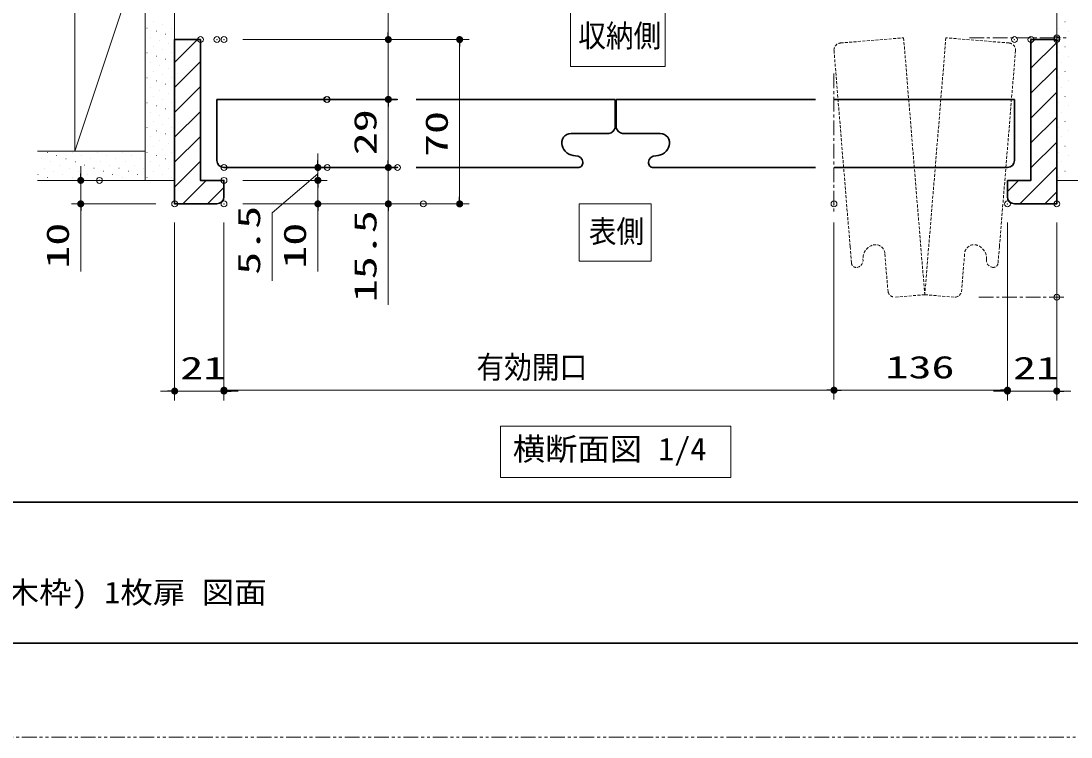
# Model space of a CAD drawing. Units: millimetres, scale not verified. Extents: x -1306 to 1306, y -607 to 607.
# Drawn here: x -694.6 to -247.4, y -594 to -288.9 of the extents above; entities that cross this region are included whole.
import ezdxf
from ezdxf.enums import TextEntityAlignment as Align

# ---------------------------------------------------------------- set-up
doc = ezdxf.new("R2010")
doc.units = ezdxf.units.MM
doc.header["$LTSCALE"] = 5
doc.header["$PDMODE"] = 32
doc.header["$PDSIZE"] = 2.5
for name, pattern in [('USER1', [2.5, 1.25, -0.25, 0.25, -0.25, 0.25, -0.25]), ('USER2', [0.375, 0.25, -0.125]), ('USER3', [2, 1.25, -0.25, 0.25, -0.25])]:
    doc.linetypes.add(name, pattern=pattern)
for name, color, linetype, lineweight in [('0-1_線(黄)', 2, 'Continuous', 15), ('0-3_陰線', 4, 'USER1', 9), ('0-C_中心線', 3, 'USER3', 9), ('0-D_線(白)', 7, 'Continuous', 30), ('1-1_寸法線', 3, 'Continuous', 13), ('1-2_ハッチング', 6, 'Continuous', 9), ('1-4_DEFPOINTS', 7, 'Continuous', 5), ('1-5_0', 3, 'Continuous', 25), ('1-6_点線(黄)', 2, 'USER2', 15), ('1-7_図面枠', 7, 'Continuous', 35)]:
    doc.layers.add(name, color=color, linetype=linetype, lineweight=lineweight)
doc.styles.add('ＭＳ ゴシック', font='')
doc.styles.get('ＭＳ ゴシック').set_extended_font_data('MS Gothic')

# ---------------------------------------------------------------- blocks, each defined once
blk = doc.blocks.new('_DOT')
at = {"layer": '1-5_0'}
blk.add_line((-2.5, 0), (-5, 0), dxfattribs=at)
for points in [[(0, 0), (-2.5, 0), (-2.48, 0.313)], [(0, 0), (-2.48, -0.313), (-2.5, 0)], [(0, 0), (-2.48, 0.313), (-2.421, 0.622)], [(0, 0), (-2.421, -0.622), (-2.48, -0.313)], [(0, 0), (-2.421, 0.622), (-2.324, 0.92)], [(0, 0), (-2.324, -0.92), (-2.421, -0.622)], [(0, 0), (-2.324, 0.92), (-2.191, 1.204)], [(0, 0), (-2.191, -1.204), (-2.324, -0.92)], [(0, 0), (-2.191, 1.204), (-2.023, 1.469)], [(0, 0), (-2.023, -1.469), (-2.191, -1.204)], [(0, 0), (-2.023, 1.469), (-1.822, 1.711)], [(0, 0), (-1.822, -1.711), (-2.023, -1.469)], [(0, 0), (-1.822, 1.711), (-1.594, 1.926)], [(0, 0), (-1.594, -1.926), (-1.822, -1.711)], [(0, 0), (-1.594, 1.926), (-1.34, 2.111)], [(0, 0), (-1.34, -2.111), (-1.594, -1.926)], [(0, 0), (-1.34, 2.111), (-1.064, 2.262)], [(0, 0), (-1.064, -2.262), (-1.34, -2.111)], [(0, 0), (-1.064, 2.262), (-0.773, 2.378)], [(0, 0), (-0.773, -2.378), (-1.064, -2.262)], [(0, 0), (-0.773, 2.378), (-0.468, 2.456)], [(0, 0), (-0.468, -2.456), (-0.773, -2.378)], [(0, 0), (-0.468, 2.456), (-0.157, 2.495)], [(0, 0), (-0.157, -2.495), (-0.468, -2.456)], [(0, 0), (-0.157, 2.495), (0.157, 2.495)], [(0, 0), (0.157, -2.495), (-0.157, -2.495)], [(0, 0), (0.157, 2.495), (0.468, 2.456)], [(0, 0), (0.468, 2.456), (0.773, 2.378)], [(0, 0), (0.773, 2.378), (1.064, 2.262)], [(0, 0), (1.064, 2.262), (1.34, 2.111)], [(0, 0), (1.34, 2.111), (1.594, 1.926)], [(0, 0), (1.594, 1.926), (1.822, 1.711)], [(0, 0), (1.822, 1.711), (2.023, 1.469)], [(0, 0), (2.023, 1.469), (2.191, 1.204)], [(0, 0), (2.191, 1.204), (2.324, 0.92)], [(0, 0), (2.324, 0.92), (2.421, 0.622)], [(0, 0), (2.421, 0.622), (2.48, 0.313)], [(0, 0), (2.48, 0.313), (2.5, 0)], [(0, 0), (0.468, -2.456), (0.157, -2.495)], [(0, 0), (0.773, -2.378), (0.468, -2.456)], [(0, 0), (1.064, -2.262), (0.773, -2.378)], [(0, 0), (1.34, -2.111), (1.064, -2.262)], [(0, 0), (1.594, -1.926), (1.34, -2.111)], [(0, 0), (1.822, -1.711), (1.594, -1.926)], [(0, 0), (2.023, -1.469), (1.822, -1.711)], [(0, 0), (2.191, -1.204), (2.023, -1.469)], [(0, 0), (2.324, -0.92), (2.191, -1.204)], [(0, 0), (2.421, -0.622), (2.324, -0.92)], [(0, 0), (2.48, -0.313), (2.421, -0.622)], [(0, 0), (2.5, 0), (2.48, -0.313)]]:
    blk.add_solid(points, dxfattribs=at)

msp = doc.modelspace()

# ---------------------------------------------------------------- linework, layer by layer
at = {"layer": '0-1_線(黄)'}
for p, q in [((-641.697, -241.841), (-641.697, -356.841)), ((-629.197, -296.841), (-629.197, -241.841)), ((-253.514, -296.841), (-253.514, -241.841)), ((-671.697, -344.341), (-641.697, -254.341)), ((-671.697, -254.341), (-671.697, -344.341)), ((-687.587, -344.341), (-641.697, -344.341)), ((-687.587, -356.841), (-629.197, -356.841)), ((-190.674, -356.841), (-253.514, -356.841))]:
    msp.add_line(p, q, dxfattribs=at)
msp.add_lwpolyline([(-490.371, -461.603), (-392.34, -461.603), (-392.34, -483.438), (-490.371, -483.438)], close=True, dxfattribs=at)
at = {"layer": '0-3_陰線'}
msp.add_line((387.036, -594), (-1292.964, -594), dxfattribs=at)
at = {"layer": '0-C_中心線'}
for p, q in [((-290.732, -296.08), (-249.512, -296.08)), ((-348.393, -311.282), (-348.393, -370.839)), ((-286.739, -406.603), (-249.515, -406.603))]:
    msp.add_line(p, q, dxfattribs=at)
at = {"layer": '0-D_線(白)'}
for p, q in [((-629.197, -296.841), (-618.197, -296.841)), ((-253.514, -296.841), (-264.514, -296.841)), ((-611.197, -348.341), (-611.197, -322.341)), ((-611.197, -322.341), (-534.402, -322.341)), ((-526.402, -322.341), (-441.609, -322.341)), ((-441.609, -322.341), (-441.609, -334.377)), ((-441.109, -322.341), (-441.109, -334.377)), ((-356.309, -322.341), (-441.109, -322.341)), ((-271.514, -322.341), (-348.309, -322.341)), ((-271.514, -348.341), (-271.514, -322.341)), ((-444.308, -336.841), (-460.382, -336.841)), ((-438.41, -336.841), (-422.369, -336.841)), ((-629.197, -344.341), (-629.197, -356.841)), ((-253.514, -344.341), (-253.514, -356.841)), ((-608.197, -351.341), (-534.402, -351.341)), ((-526.402, -351.341), (-464.359, -351.341)), ((-464.359, -351.341), (-457.481, -351.341)), ((-418.392, -351.341), (-425.271, -351.341)), ((-356.309, -351.341), (-418.392, -351.341)), ((-274.514, -351.341), (-348.309, -351.341)), ((-608.197, -363.841), (-608.197, -356.841)), ((-274.514, -363.841), (-274.514, -356.841))]:
    msp.add_line(p, q, dxfattribs=at)
for points in [[(-629.197, -296.841), (-629.197, -366.841), (-611.197, -366.841)], [(-608.197, -356.841), (-618.197, -356.841), (-618.197, -296.841)], [(-274.514, -356.841), (-264.514, -356.841), (-264.514, -296.841)], [(-253.514, -296.841), (-253.514, -366.841), (-271.514, -366.841)]]:
    msp.add_lwpolyline(points, dxfattribs=at)
for centre, radius, start, end in [((-444.563, -333.852), 3, 274.86949, 349.92817), ((-438.155, -333.852), 3, 190.07183, 265.13051), ((-460.359, -340.841), 4, 90.20752, 197.76294), ((-422.392, -340.841), 4, 342.23706, 89.79248), ((-458.422, -340.342), 6, 195.04154, 268.99496), ((-424.329, -340.342), 6, 271.00504, 344.95846), ((-608.197, -348.341), 3, 180, 270), ((-458.359, -349.341), 3, 4.05402, 93.19439), ((-424.392, -349.341), 3, 86.80561, 175.94598), ((-274.514, -348.341), 3, 270, 0), ((-457.359, -349.341), 2, 266.51721, 6.16759), ((-425.392, -349.341), 2, 173.83241, 273.48279), ((-611.197, -363.841), 3, 270, 0), ((-271.514, -363.841), 3, 180, 270)]:
    msp.add_arc(centre, radius, start, end, dxfattribs=at)
at = {"layer": '1-1_寸法線'}
for p, q in [((-538.197, -293.841), (-538.197, -252.365)), ((-600.197, -296.841), (-503.822, -296.841)), ((-600.197, -296.841), (-534.197, -296.841)), ((-538.197, -322.341), (-538.197, -296.841)), ((-507.822, -299.841), (-507.822, -363.841)), ((-556.467, -322.341), (-534.197, -322.341)), ((-556.197, -322.341), (-534.197, -322.341)), ((-538.197, -325.341), (-538.197, -348.341)), ((-538.197, -325.341), (-538.197, -328.341)), ((-568.197, -348.341), (-568.197, -345.341)), ((-538.197, -348.341), (-538.197, -345.341)), ((-669.197, -353.841), (-669.197, -350.841)), ((-600.197, -351.341), (-564.197, -351.341)), ((-568.197, -353.841), (-568.197, -350.841)), ((-568.197, -356.841), (-568.197, -351.341)), ((-568.197, -356.841), (-568.197, -351.341)), ((-556.197, -351.341), (-534.197, -351.341)), ((-542.284, -351.341), (-542.197, -351.341)), ((-538.197, -351.341), (-538.197, -366.841)), ((-669.228, -356.841), (-673.197, -356.841)), ((-669.197, -356.841), (-669.197, -366.841)), ((-600.197, -356.841), (-564.197, -356.841)), ((-600.197, -356.841), (-564.197, -356.841)), ((-568.197, -356.841), (-568.197, -366.841)), ((-568.197, -359.841), (-568.197, -362.841)), ((-637.197, -366.841), (-673.197, -366.841)), ((-669.197, -369.841), (-669.197, -395.603)), ((-600.197, -366.841), (-503.822, -366.841)), ((-600.197, -366.841), (-564.197, -366.841)), ((-568.197, -369.841), (-568.197, -395.603)), ((-531.3, -366.841), (-542.197, -366.841)), ((-538.197, -369.841), (-538.197, -409.889)), ((-629.197, -374.841), (-629.197, -450.603)), ((-608.197, -374.841), (-608.197, -450.603)), ((-608.197, -374.841), (-608.197, -450.228)), ((-348.393, -374.841), (-348.393, -450.228)), ((-348.393, -374.841), (-348.393, -450.228)), ((-274.514, -374.841), (-274.514, -450.228)), ((-274.514, -374.841), (-274.514, -450.603)), ((-253.514, -374.841), (-253.514, -450.603)), ((-632.197, -446.603), (-635.197, -446.603)), ((-629.197, -446.603), (-608.197, -446.603)), ((-605.197, -446.228), (-351.393, -446.228)), ((-605.197, -446.603), (-602.197, -446.603)), ((-345.393, -446.228), (-277.514, -446.228)), ((-277.514, -446.603), (-280.514, -446.603)), ((-274.514, -446.603), (-253.514, -446.603)), ((-250.514, -446.603), (-247.514, -446.603))]:
    msp.add_line(p, q, dxfattribs=at)
for points in [[(-460.636, -308.281), (-460.636, -283.763), (-420.351, -283.763), (-420.351, -308.281)], [(-456.931, -391.271), (-456.931, -366.754), (-426.244, -366.754), (-426.244, -391.271)]]:
    msp.add_lwpolyline(points, close=True, dxfattribs=at)
msp.add_lwpolyline([(-568.197, -354.091), (-587.736, -370.683), (-587.736, -399.635)], dxfattribs=at)
at = {"layer": '1-2_ハッチング'}
for p, q in [((-638.365, -289.291), (-638.315, -289.291)), ((-634.387, -290.617), (-634.337, -290.617)), ((-250.03, -289.291), (-249.98, -289.291)), ((-641.016, -291.943), (-640.966, -291.943)), ((-637.039, -293.268), (-636.989, -293.268)), ((-633.062, -294.594), (-633.012, -294.594)), ((-630.41, -291.943), (-630.36, -291.943)), ((-252.682, -291.943), (-252.632, -291.943)), ((-248.704, -293.268), (-248.654, -293.268)), ((-639.691, -295.92), (-639.641, -295.92)), ((-635.713, -297.246), (-635.663, -297.246)), ((-631.736, -298.572), (-631.686, -298.572)), ((-629.197, -306.639), (-619.399, -296.841)), ((-264.514, -298.472), (-262.884, -296.841)), ((-264.514, -309.078), (-253.514, -298.078)), ((-251.356, -295.92), (-251.306, -295.92)), ((-641.016, -302.549), (-640.966, -302.549)), ((-638.365, -299.898), (-638.315, -299.898)), ((-637.039, -303.875), (-636.989, -303.875)), ((-634.387, -301.223), (-634.337, -301.223)), ((-630.41, -302.549), (-630.36, -302.549)), ((-252.682, -302.549), (-252.632, -302.549)), ((-250.03, -299.898), (-249.98, -299.898)), ((-248.704, -303.875), (-248.654, -303.875)), ((-639.691, -306.527), (-639.641, -306.527)), ((-635.713, -307.853), (-635.663, -307.853)), ((-633.062, -305.201), (-633.012, -305.201)), ((-629.197, -317.246), (-618.197, -306.246)), ((-251.356, -306.527), (-251.306, -306.527)), ((-638.365, -310.504), (-638.315, -310.504)), ((-634.387, -311.83), (-634.337, -311.83)), ((-631.736, -309.178), (-631.686, -309.178)), ((-264.514, -319.685), (-253.514, -308.685)), ((-250.03, -310.504), (-249.98, -310.504)), ((-641.016, -313.156), (-640.966, -313.156)), ((-639.691, -317.133), (-639.641, -317.133)), ((-637.039, -314.482), (-636.989, -314.482)), ((-633.062, -315.807), (-633.012, -315.807)), ((-630.41, -313.156), (-630.36, -313.156)), ((-629.197, -327.853), (-618.197, -316.853)), ((-252.682, -313.156), (-252.632, -313.156)), ((-251.356, -317.133), (-251.306, -317.133)), ((-248.704, -314.482), (-248.654, -314.482)), ((-638.365, -321.111), (-638.315, -321.111)), ((-635.713, -318.459), (-635.663, -318.459)), ((-631.736, -319.785), (-631.686, -319.785)), ((-264.514, -330.292), (-253.514, -319.292)), ((-250.03, -321.111), (-249.98, -321.111)), ((-641.016, -323.762), (-640.966, -323.762)), ((-637.039, -325.088), (-636.989, -325.088)), ((-634.387, -322.437), (-634.337, -322.437)), ((-633.062, -326.414), (-633.012, -326.414)), ((-630.41, -323.762), (-630.36, -323.762)), ((-252.682, -323.762), (-252.632, -323.762)), ((-248.704, -325.088), (-248.654, -325.088)), ((-639.691, -327.74), (-639.641, -327.74)), ((-635.713, -329.066), (-635.663, -329.066)), ((-631.736, -330.392), (-631.686, -330.392)), ((-629.197, -338.459), (-618.197, -327.459)), ((-264.514, -340.898), (-253.514, -329.898)), ((-251.356, -327.74), (-251.306, -327.74)), ((-641.016, -334.369), (-640.966, -334.369)), ((-638.365, -331.717), (-638.315, -331.717)), ((-634.387, -333.043), (-634.337, -333.043)), ((-630.41, -334.369), (-630.36, -334.369)), ((-252.682, -334.369), (-252.632, -334.369)), ((-250.03, -331.717), (-249.98, -331.717)), ((-639.691, -338.346), (-639.641, -338.346)), ((-637.039, -335.695), (-636.989, -335.695)), ((-635.713, -339.672), (-635.663, -339.672)), ((-633.062, -337.021), (-633.012, -337.021)), ((-629.197, -349.066), (-618.197, -338.066)), ((-251.356, -338.346), (-251.306, -338.346)), ((-248.704, -335.695), (-248.654, -335.695)), ((-638.365, -342.324), (-638.315, -342.324)), ((-634.387, -343.65), (-634.337, -343.65)), ((-631.736, -340.998), (-631.686, -340.998)), ((-264.514, -351.505), (-253.514, -340.505)), ((-250.03, -342.324), (-249.98, -342.324)), ((-686.095, -347.627), (-686.045, -347.627)), ((-683.443, -344.976), (-683.393, -344.976)), ((-679.465, -346.301), (-679.415, -346.301)), ((-675.488, -347.627), (-675.438, -347.627)), ((-672.836, -344.976), (-672.786, -344.976)), ((-668.859, -346.301), (-668.809, -346.301)), ((-664.881, -347.627), (-664.831, -347.627)), ((-662.23, -344.976), (-662.18, -344.976)), ((-658.252, -346.301), (-658.202, -346.301)), ((-654.275, -347.627), (-654.225, -347.627)), ((-651.623, -344.976), (-651.573, -344.976)), ((-647.646, -346.301), (-647.596, -346.301)), ((-643.668, -347.627), (-643.618, -347.627)), ((-641.016, -344.976), (-640.966, -344.976)), ((-637.039, -346.301), (-636.989, -346.301)), ((-633.062, -347.627), (-633.012, -347.627)), ((-630.41, -344.976), (-630.36, -344.976)), ((-629.197, -359.672), (-618.197, -348.672)), ((-252.682, -344.976), (-252.632, -344.976)), ((-248.704, -346.301), (-248.654, -346.301)), ((-684.769, -351.605), (-684.719, -351.605)), ((-682.117, -348.953), (-682.067, -348.953)), ((-680.791, -352.931), (-680.741, -352.931)), ((-678.14, -350.279), (-678.09, -350.279)), ((-674.162, -351.605), (-674.112, -351.605)), ((-671.51, -348.953), (-671.46, -348.953)), ((-670.185, -352.931), (-670.135, -352.931)), ((-667.533, -350.279), (-667.483, -350.279)), ((-663.555, -351.605), (-663.505, -351.605)), ((-660.904, -348.953), (-660.854, -348.953)), ((-659.578, -352.931), (-659.528, -352.931)), ((-656.926, -350.279), (-656.876, -350.279)), ((-652.949, -351.605), (-652.899, -351.605)), ((-650.297, -348.953), (-650.247, -348.953)), ((-648.971, -352.931), (-648.921, -352.931)), ((-646.32, -350.279), (-646.27, -350.279)), ((-642.342, -351.605), (-642.292, -351.605)), ((-639.691, -348.953), (-639.641, -348.953)), ((-638.365, -352.931), (-638.315, -352.931)), ((-635.713, -350.279), (-635.663, -350.279)), ((-631.736, -351.605), (-631.686, -351.605)), ((-269.244, -366.841), (-253.514, -351.111)), ((-251.356, -348.953), (-251.306, -348.953)), ((-250.03, -352.931), (-249.98, -352.931)), ((-687.42, -354.256), (-687.37, -354.256)), ((-683.443, -355.582), (-683.393, -355.582)), ((-676.814, -354.256), (-676.764, -354.256)), ((-672.836, -355.582), (-672.786, -355.582)), ((-666.207, -354.256), (-666.157, -354.256)), ((-662.23, -355.582), (-662.18, -355.582)), ((-655.601, -354.256), (-655.551, -354.256)), ((-651.623, -355.582), (-651.573, -355.582)), ((-644.994, -354.256), (-644.944, -354.256)), ((-641.016, -355.582), (-640.966, -355.582)), ((-634.387, -354.256), (-634.337, -354.256)), ((-630.41, -355.582), (-630.36, -355.582)), ((-625.759, -366.841), (-615.759, -356.841)), ((-274.514, -361.505), (-269.851, -356.841)), ((-252.682, -355.582), (-252.632, -355.582)), ((-615.152, -366.841), (-608.197, -359.886)), ((-258.638, -366.841), (-253.514, -361.718))]:
    msp.add_line(p, q, dxfattribs=at)
at = {"layer": '1-4_DEFPOINTS'}
for p in [(-253.514, -296.08), (-618.197, -296.841), (-611.197, -296.841), (-608.197, -296.841), (-271.514, -296.841), (-264.514, -296.841), (-253.514, -296.841), (-564.467, -322.341), (-564.197, -322.341), (-538.197, -322.341), (-608.197, -351.341), (-564.197, -351.341), (-538.197, -351.341), (-534.284, -351.341), (-661.228, -356.841), (-608.197, -356.841), (-568.197, -356.841), (-568.197, -356.841), (-669.197, -366.841), (-629.197, -366.841), (-629.197, -366.841), (-608.197, -366.841), (-608.197, -366.841), (-538.197, -366.841), (-523.3, -366.841), (-507.822, -366.841), (-348.393, -366.841), (-274.514, -366.841), (-253.514, -366.841), (-253.514, -366.841), (-253.514, -406.603), (-608.197, -446.603), (-348.393, -446.228), (-274.514, -446.228), (-253.514, -446.603)]:
    msp.add_point(p, dxfattribs=at)
at = {"layer": '1-6_点線(黄)'}
for p, q in [((-345.639, -298.292), (-318.73, -296.08)), ((-318.73, -296.08), (-309.731, -405.535)), ((-300.732, -296.08), (-309.731, -405.535)), ((-273.823, -298.292), (-300.732, -296.08)), ((-348.383, -301.528), (-341.512, -385.103)), ((-271.079, -301.528), (-277.95, -385.103)), ((-341.512, -385.103), (-340.948, -391.959)), ((-325.379, -404.375), (-326.735, -387.879)), ((-294.083, -404.375), (-292.727, -387.879)), ((-277.95, -385.103), (-278.514, -391.959)), ((-309.731, -405.535), (-322.723, -406.603)), ((-309.731, -405.535), (-296.739, -406.603))]:
    msp.add_line(p, q, dxfattribs=at)
for centre, radius, start, end in [((-345.393, -301.282), 3, 86.7831, 190.57605), ((-274.069, -301.282), 3, 349.42395, 93.2169), ((-330.063, -390.119), 6, 109.74154, 183.69496), ((-330.72, -388.23), 4, 4.90752, 112.46294), ((-288.743, -388.23), 4, 67.53706, 175.09248), ((-289.399, -390.119), 6, 356.30504, 70.25846), ((-338.945, -391.916), 2, 181.21721, 280.86759), ((-339.027, -390.92), 3, 278.75402, 7.89439), ((-280.435, -390.92), 3, 172.10561, 261.24598), ((-280.517, -391.916), 2, 259.13241, 358.78279), ((-322.433, -403.599), 3, 193.7064, 264.62817), ((-297.029, -403.599), 3, 275.37183, 346.2936)]:
    msp.add_arc(centre, radius, start, end, dxfattribs=at)
at = {"layer": '1-7_図面枠'}
msp.add_line((-1252.964, -494), (347.036, -494), dxfattribs=at)
msp.add_lwpolyline([(-1252.964, -554), (347.036, -554), (347.036, 554), (-1252.964, 554)], close=True, dxfattribs=at)

# ---------------------------------------------------------------- block references
at = {"layer": '1-1_寸法線', "xscale": 0.6, "yscale": 0.6}
for p, rotation in [((-538.197, -296.841), 270), ((-507.822, -296.841), 90), ((-538.197, -322.341), 90), ((-538.197, -322.341), 90), ((-568.197, -351.341), 270), ((-538.197, -351.341), 270), ((-538.197, -351.341), 270), ((-669.197, -356.841), 270), ((-568.197, -356.841), 270), ((-568.197, -356.841), 90), ((-669.197, -366.841), 90), ((-568.197, -366.841), 90), ((-538.197, -366.841), 90), ((-507.822, -366.841), 270), ((-608.197, -446.228), 180), ((-608.197, -446.603), 180), ((-348.393, -446.228), 180), ((-253.514, -446.603), 180)]:
    msp.add_blockref('_DOT', p, dxfattribs=dict(at, rotation=rotation))
for p in [(-629.197, -446.603), (-348.393, -446.228), (-274.514, -446.228), (-274.514, -446.603)]:
    msp.add_blockref('_DOT', p, dxfattribs=at)

# ---------------------------------------------------------------- texts
at = {"layer": '0-1_線(黄)', "style": 'ＭＳ ゴシック', "width": 1.05}
msp.add_text('横断面図 1/4', height=9.604, dxfattribs=at).set_placement((-485.178, -478.981), align=Align.BOTTOM_LEFT)
at = {"layer": '1-1_寸法線', "style": 'ＭＳ ゴシック'}
for s, width, p in [('収納側', 0.9, (-457.331, -302.895)), ('表側', 0.9, (-452.812, -386.253)), ('21', 1.5, (-626.792, -444.453)), ('有効開口', 0.9, (-500.659, -444.078)), ('136', 1.5, (-326.454, -444.078)), ('21', 1.5, (-272.11, -444.453))]:
    msp.add_text(s, height=9.604, dxfattribs=dict(at, width=width)).set_placement(p, align=Align.BOTTOM_LEFT)
at = {"layer": '1-1_寸法線', "style": 'ＭＳ ゴシック', "width": 1.5}
for s, p in [('29', (-540.346, -346.127)), ('70', (-509.971, -346.862)), ('5.5', (-589.885, -397.063)), ('15.5', (-540.346, -408.746)), ('10', (-671.346, -394.46)), ('10', (-570.346, -394.46))]:
    msp.add_text(s, height=9.604, rotation=90, dxfattribs=at).set_placement(p, align=Align.BOTTOM_LEFT)
at = {"layer": '1-7_図面枠', "style": 'ＭＳ ゴシック', "width": 1.1}
msp.add_text('ノッポ H2700 W820 折れ戸(木枠) 1枚扉 図面', height=9.236, dxfattribs=at).set_placement((-873.76, -539.776), align=Align.BOTTOM_LEFT)

doc.saveas('drawing.dxf')
